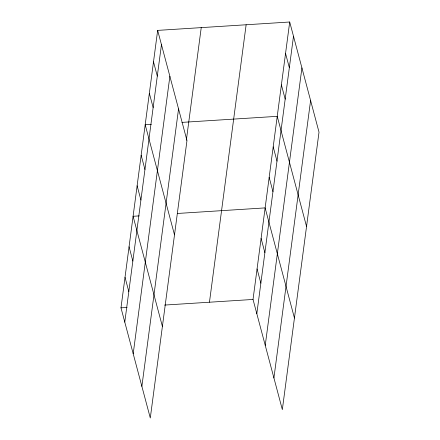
<?xml version="1.0" encoding="UTF-8"?>
<svg xmlns="http://www.w3.org/2000/svg" width="440" height="440" viewBox="0 0 440 440"><rect width="100%" height="100%" fill="white"/><g stroke="black" fill="none" stroke-linecap="round" stroke-linejoin="round"><path stroke-width="0.66" d="M157.663 30.388L186.972 140.547L150.293 418L120.984 307.841L157.663 30.388L289.707 22L319.017 132.16L282.337 409.613L253.028 299.453L289.707 22M124.779 322.102L161.458 44.649M133.199 353.749L169.879 76.296M141.878 386.353L178.552 108.9M186.346 140.267L201.234 27.621M209.457 302.225L246.131 24.767M256.822 313.715L293.497 36.262M265.243 345.361L301.917 67.909M273.916 377.966L310.596 100.513M151.322 124.333L145.189 124.724L174.504 234.878M181.957 122.386L277.233 116.336L306.543 226.49M139.216 215.892L133.089 216.282L162.399 326.442M177.342 213.472L265.133 207.895L294.443 318.054M120.984 307.841L127.111 307.456M164.56 305.074L253.028 299.453M285.549 53.444L289.344 67.705M281.391 84.887L285.186 99.149M273.202 146.856L276.997 161.117M269.165 177.375L272.96 191.637M261.096 238.414L264.891 252.676M257.065 268.934L260.86 283.195M153.505 61.831L157.3 76.093M149.347 93.28L153.142 107.536M141.157 155.243L144.953 169.505M137.121 185.763L140.916 200.024M129.052 246.802L132.847 261.063M125.021 277.321L128.816 291.583"/></g></svg>
